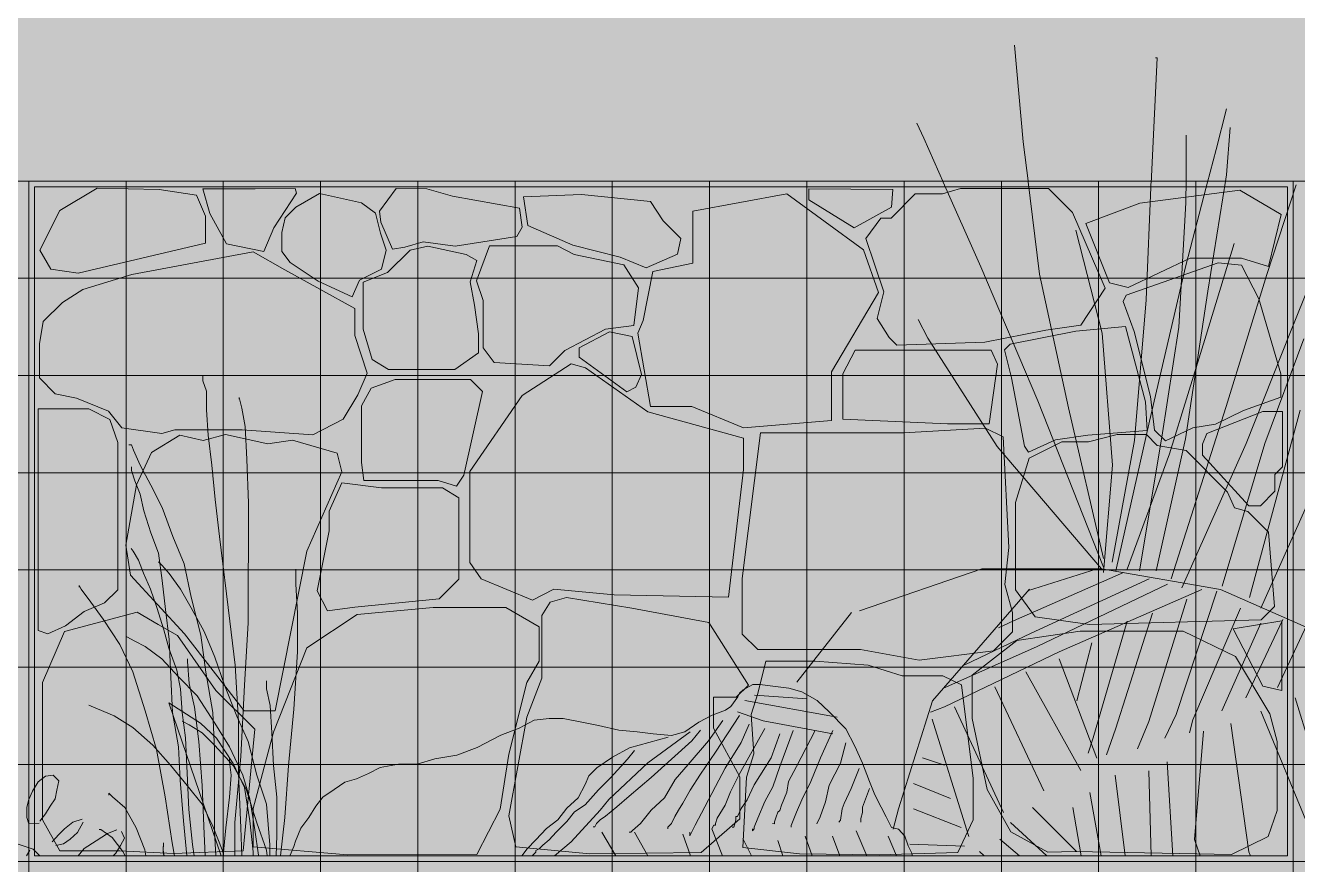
# Model space of a CAD drawing. Header units: centimetres. Extents: x -4381 to 5639, y -3920 to 4826.
# Drawn here: x 183.622 to 185.011, y 5.41 to 6.326 of the extents above; entities that cross this region are included whole.
import ezdxf
from ezdxf.xclip import XClip

# ---------------------------------------------------------------- set-up
doc = ezdxf.new("R2010")
doc.units = ezdxf.units.CM
doc.header["$MEASUREMENT"] = 0
doc.header["$XCLIPFRAME"] = 0
doc.set_wipeout_variables(frame=1)
doc.linetypes.add('Wipeout_Contour', pattern=[100, 0, -100])
for name, color, linetype, lineweight in [('0_Pen_No__1', 7, 'Continuous', 5), ('0_Pen_No__2', 8, 'Continuous', 5), ('0_Pen_No__7', 7, 'Continuous', 5), ('Mur de clôture_Pen_No__1', 7, 'Continuous', 5), ('net_Pen_No__1', 7, 'Continuous', 5)]:
    doc.layers.add(name, color=color, linetype=linetype, lineweight=lineweight)
for name, color, linetype, lineweight, true_color in [('0_Pen_No__184', 7, 'Continuous', 5, 0xc5d295), ('cad-block.com_Pen_No__62', 7, 'Continuous', 5, 0xaaaaaa), ('hatch stone_Pen_No__254', 7, 'Continuous', 13, 0xe8e8e8), ('Mur de clôture_Pen_No__178', 7, 'Continuous', 5, 0xbda888), ('MURS CLOTURE_Pen_No__181', 7, 'Continuous', 5, 0xddeaa8), ('Structural - Bearing_Pen_No__178', 7, 'Continuous', 5, 0xbda888)]:
    doc.layers.add(name, color=color, linetype=linetype, lineweight=lineweight, true_color=true_color)
for name, color, linetype in [('Drawing & Figure', 7, 'Continuous'), ('Mur de clôture', 7, 'Continuous'), ('Structural - Bearing', 7, 'Continuous')]:
    doc.layers.add(name, color=color, linetype=linetype)

# ---------------------------------------------------------------- blocks, each defined once
blk = doc.blocks.new('Drawing_15_15', base_point=(-267.6734, 10.6179))
at = {"layer": 'hatch stone_Pen_No__254', "linetype": 'Continuous', "ltscale": 10}
for points in [[(183.8187, 6.0882), (183.8187, 6.1177), (183.8091, 6.1408), (183.7683, 6.147), (183.7007, 6.1485), (183.6597, 6.1239), (183.638, 6.0807), (183.6498, 6.0598), (183.6796, 6.0556)], [(183.8418, 6.0875), (183.8826, 6.0793), (183.8934, 6.1049), (183.9181, 6.143), (183.9166, 6.148), (183.8731, 6.1478), (183.8158, 6.1476), (183.8236, 6.1206)], [(183.9432, 6.1427), (183.9173, 6.1277), (183.9056, 6.116), (183.902, 6.0999), (183.902, 6.0793), (183.9113, 6.0671), (183.9416, 6.0468), (183.9787, 6.0299), (183.9868, 6.0481), (184.0109, 6.06), (184.0161, 6.0806), (184.0097, 6.0994), (184.0044, 6.1212), (183.989, 6.1322)], [(184.0102, 6.1113), (184.0227, 6.0819), (184.0364, 6.0839), (184.0562, 6.0897), (184.0911, 6.085), (184.1585, 6.0956), (184.1644, 6.1059), (184.1616, 6.1265), (184.0884, 6.1396), (184.0603, 6.1478), (184.0267, 6.148), (184.0085, 6.1233)], [(184.1657, 6.1389), (184.1705, 6.1078), (184.2196, 6.086), (184.2715, 6.0731), (184.2997, 6.0613), (184.334, 6.0764), (184.3376, 6.0934), (184.3183, 6.1127), (184.3044, 6.1337), (184.2291, 6.1413)], [(184.3043, 5.9101), (184.3495, 5.9101), (184.4059, 5.8866), (184.5019, 5.8948), (184.5019, 5.9478), (184.5535, 6.0344), (184.537, 6.0811), (184.4533, 6.1422), (184.3508, 6.1231), (184.3508, 6.0666), (184.3071, 6.0574), (184.2965, 6.0038), (184.2905, 5.9899)], [(184.4772, 6.1475), (184.4774, 6.1358), (184.5267, 6.105), (184.5674, 6.1275), (184.5691, 6.1471)], [(184.5732, 5.9769), (184.6694, 5.9802), (184.7359, 5.9935), (184.7742, 5.9988), (184.8007, 6.0391), (184.7649, 6.1217), (184.7388, 6.1479), (184.6428, 6.1479), (184.6233, 6.1421), (184.5935, 6.1421), (184.5671, 6.1158), (184.5558, 6.1158), (184.5396, 6.0936), (184.5592, 6.0351), (184.552, 6.0062), (184.5648, 5.9853)], [(184.8257, 6.04), (184.8934, 6.0718), (184.9495, 6.0718), (184.9791, 6.063), (184.9928, 6.1197), (184.9476, 6.1462), (184.8384, 6.1319), (184.7795, 6.1097), (184.8055, 6.045)], [(183.991, 6.0459), (183.991, 5.9944), (184.0007, 5.9612), (184.0184, 5.9504), (184.0908, 5.9504), (184.1167, 5.9685), (184.1167, 5.9895), (184.1124, 6.0207), (184.1076, 6.046), (184.1148, 6.0693), (184.1032, 6.0761), (184.0614, 6.085), (184.042, 6.0808), (184.0175, 6.0563)], [(184.1144, 6.0472), (184.1218, 6.0257), (184.1218, 5.9742), (184.134, 5.958), (184.1943, 5.9545), (184.2111, 5.9713), (184.2552, 5.9943), (184.2861, 5.9984), (184.2914, 6.0397), (184.2754, 6.0645), (184.221, 6.076), (184.2031, 6.0855), (184.1287, 6.0855)], [(183.6374, 5.9786), (183.6374, 5.9412), (183.6548, 5.9238), (183.678, 5.919), (183.7128, 5.9049), (183.7274, 5.8867), (183.771, 5.8804), (183.7853, 5.8846), (183.8587, 5.8846), (183.9358, 5.8792), (183.9689, 5.8963), (183.9852, 5.9228), (183.9951, 5.9463), (183.9819, 5.9876), (183.9819, 6.0169), (183.8707, 6.0787), (183.7385, 6.0541), (183.6848, 6.0379), (183.6626, 6.0237), (183.6417, 6.0027)], [(184.8546, 5.884), (184.8667, 5.8725), (184.8963, 5.8868), (184.9212, 5.8906), (184.9516, 5.9058), (184.9925, 5.9203), (184.9925, 5.9456), (184.9684, 6.0275), (184.9496, 6.0642), (184.924, 6.0667), (184.8237, 6.0317), (184.8205, 6.0245), (184.8323, 5.9918), (184.8503, 5.9208)], [(184.2265, 5.9637), (184.2787, 5.926), (184.2883, 5.9311), (184.2945, 5.9448), (184.2843, 5.9866), (184.2596, 5.9914), (184.2265, 5.9739)], [(184.7128, 5.8668), (184.717, 5.86), (184.7464, 5.8736), (184.7818, 5.8786), (184.8466, 5.8837), (184.8448, 5.915), (184.8229, 5.9972), (184.7687, 5.9924), (184.6969, 5.9779), (184.6907, 5.9718), (184.6986, 5.9414)], [(184.5144, 5.896), (184.6288, 5.8912), (184.6742, 5.8912), (184.6831, 5.9564), (184.6763, 5.9714), (184.5279, 5.9714), (184.5144, 5.9455)], [(184.2648, 5.7044), (184.3897, 5.702), (184.4061, 5.8411), (184.4061, 5.8753), (184.3014, 5.9042), (184.2335, 5.9521), (184.2179, 5.9566), (184.1643, 5.9222), (184.1074, 5.8391), (184.1074, 5.7397), (184.1195, 5.7218), (184.1755, 5.6987), (184.199, 5.7104)], [(183.9917, 5.8294), (184.0726, 5.8294), (184.0926, 5.823), (184.1008, 5.835), (184.1211, 5.9264), (184.108, 5.9396), (184.0259, 5.9396), (183.9995, 5.93), (183.9892, 5.9108), (183.9892, 5.849)], [(183.6363, 5.6654), (183.6465, 5.6617), (183.6659, 5.6706), (183.6863, 5.6861), (183.7085, 5.6956), (183.723, 5.71), (183.723, 5.8707), (183.7143, 5.8959), (183.6913, 5.9075), (183.6363, 5.9075)], [(184.9069, 5.8568), (184.9575, 5.8017), (184.9701, 5.8017), (184.986, 5.8175), (184.986, 5.8357), (184.9944, 5.8441), (184.9944, 5.9044), (184.9729, 5.9044), (184.9117, 5.8806), (184.9069, 5.8688)], [(183.7369, 5.726), (183.7959, 5.6618), (183.861, 5.5779), (183.8949, 5.5779), (183.9292, 5.7519), (183.9675, 5.8388), (183.9625, 5.8589), (183.9138, 5.8731), (183.8868, 5.8691), (183.8406, 5.8793), (183.8163, 5.8729), (183.7908, 5.8788), (183.7597, 5.8599), (183.7433, 5.8245), (183.7318, 5.7585)], [(184.4047, 5.6616), (184.4218, 5.6448), (184.5335, 5.6448), (184.5976, 5.633), (184.6788, 5.6431), (184.6997, 5.664), (184.6997, 5.6852), (184.6911, 5.7158), (184.6956, 5.7562), (184.6893, 5.877), (184.67, 5.8864), (184.5807, 5.8811), (184.4244, 5.8811), (184.4047, 5.7223)], [(184.7838, 5.6719), (184.9711, 5.677), (184.9857, 5.6917), (184.9791, 5.7729), (184.9566, 5.7953), (184.942, 5.7994), (184.9344, 5.8166), (184.8891, 5.8619), (184.8576, 5.8676), (184.8457, 5.8795), (184.814, 5.8795), (184.7826, 5.8714), (184.7536, 5.8714), (184.7179, 5.8535), (184.7027, 5.8053), (184.7027, 5.7098), (184.7242, 5.6805)], [(183.952, 5.6871), (183.9817, 5.6911), (184.0738, 5.7), (184.0952, 5.7214), (184.0952, 5.8102), (184.0775, 5.8212), (184.0107, 5.8212), (183.9675, 5.8268), (183.9538, 5.7959), (183.9538, 5.7743), (183.9406, 5.7086)], [(184.1498, 5.463), (184.1576, 5.4291), (184.2384, 5.4218), (184.3598, 5.423), (184.4021, 5.46), (184.4021, 5.5056), (184.3733, 5.5589), (184.3733, 5.5925), (184.398, 5.5925), (184.4114, 5.6059), (184.3682, 5.6741), (184.284, 5.6898), (184.2129, 5.7015), (184.1948, 5.6965), (184.1859, 5.6817), (184.1859, 5.6135), (184.1696, 5.5709)], [(183.6409, 5.6085), (183.6409, 5.4587), (183.6596, 5.425), (183.7253, 5.425), (183.784, 5.422), (183.8599, 5.4248), (183.8725, 5.5577), (183.8302, 5.6001), (183.7881, 5.6599), (183.7441, 5.6856), (183.6648, 5.6644)], [(183.8709, 5.4292), (183.9739, 5.4204), (184.1149, 5.421), (184.1405, 5.4705), (184.15, 5.5303), (184.1696, 5.6085), (184.183, 5.6319), (184.183, 5.6693), (184.1464, 5.6904), (184.0673, 5.6904), (183.9844, 5.6829), (183.9293, 5.6466), (183.8929, 5.5546), (183.8709, 5.4711)], [(184.9404, 5.6673), (184.9729, 5.6046), (184.9935, 5.5998), (184.9935, 5.676)], [(184.9387, 5.4209), (184.9785, 5.4404), (184.9883, 5.4688), (184.9883, 5.5442), (184.9806, 5.5745), (184.9429, 5.6369), (184.886, 5.6647), (184.7734, 5.6647), (184.7044, 5.6544), (184.6554, 5.6166), (184.6554, 5.5694), (184.672, 5.4917), (184.6977, 5.4455), (184.7383, 5.4236), (184.7679, 5.4243)], [(184.4053, 5.4287), (184.467, 5.4217), (184.5541, 5.4207), (184.6399, 5.423), (184.6567, 5.4586), (184.6567, 5.5037), (184.6439, 5.606), (184.6235, 5.6161), (184.5791, 5.6161), (184.5422, 5.6277), (184.4841, 5.632), (184.4305, 5.632), (184.4215, 5.5965), (184.4144, 5.5738), (184.4173, 5.5309), (184.4093, 5.5054)]]:
    blk.add_hatch(color=256, dxfattribs=at).paths.add_polyline_path(points)
at = {"color": 254, "linetype": 'Wipeout_Contour', "lineweight": 0, "ltscale": 1671.77046}
blk.add_wipeout([(179.4853, 5.4131), (179.4853, 3.1827), (181.1878, 3.0031), (181.4619, 2.9897), (187.4252, 2.5376), (187.8062, 2.5014), (191.5693, 2.1494), (191.6061, 2.1461), (191.6061, 5.4131)], dxfattribs=at).dxf.layer = 'Mur de clôture'
at = {"color": 254, "linetype": 'Wipeout_Contour', "lineweight": 0, "ltscale": 1949.553127}
blk.add_wipeout([(171.2353, 9.3144), (171.2353, 8.2641), (171.834, 8.0562), (172.6538, 7.7783), (173.3279, 7.5562), (174.174, 7.2179), (179.4853, 7.2179), (179.4853, 6.2594), (180.4144, 6.1562), (186.2853, 6.1562), (186.2853, 9.3144)], dxfattribs=at).dxf.layer = 'Structural - Bearing'
at = {"layer": 'Mur de clôture_Pen_No__178', "linetype": 'Continuous', "ltscale": 10}
blk.add_hatch(color=256, dxfattribs=at).paths.add_polyline_path([(179.4853, 5.4131), (179.4853, 3.1827), (181.1878, 3.0031), (181.4619, 2.9897), (187.4252, 2.5376), (187.8062, 2.5014), (191.5693, 2.1494), (191.6061, 2.1461), (191.6061, 5.4131)])
at = {"layer": 'Structural - Bearing_Pen_No__178', "linetype": 'Continuous', "ltscale": 10}
blk.add_hatch(color=256, dxfattribs=at).paths.add_polyline_path([(171.2353, 9.3144), (171.2353, 8.2641), (171.834, 8.0562), (172.6538, 7.7783), (173.3279, 7.5562), (174.174, 7.2179), (179.4853, 7.2179), (179.4853, 6.2594), (180.4144, 6.1562), (186.2853, 6.1562), (186.2853, 9.3144)])
at = {"layer": '0_Pen_No__7', "linetype": 'Continuous', "ltscale": 10}
for p, q in [((184.7113, 6.1988), (184.7019, 6.3046)), ((184.8515, 6.1688), (184.8575, 6.2908)), ((184.8575, 6.2908), (184.8556, 6.2908)), ((184.9217, 6.1907), (184.9333, 6.2349)), ((184.6027, 6.2029), (184.595, 6.2192))]:
    blk.add_line(p, q, dxfattribs=at)
at = {"color": 254, "linetype": 'Wipeout_Contour', "lineweight": 0, "ltscale": 742.542426}
blk.add_wipeout([(179.4853, 5.4131), (191.6044, 5.4131), (191.6044, 6.1562), (179.4853, 6.1562)], dxfattribs=at).dxf.layer = 'Mur de clôture'
at = {"layer": '0_Pen_No__184', "linetype": 'Continuous', "lineweight": 0, "ltscale": 10, "true_color": 0x939d6f}
blk.add_hatch(color=55, dxfattribs=at).paths.add_polyline_path([(185.1552, 5.4194), (185.1499, 5.4311), (185.0803, 5.5898), (185.0207, 5.6716), (184.8382, 5.7306), (184.7464, 5.7507), (184.6284, 5.7332), (184.5064, 5.6779), (184.4459, 5.6299), (184.3573, 5.5652), (184.2783, 5.5559), (184.194, 5.5694), (184.1324, 5.5311), (183.9968, 5.5092), (183.9391, 5.4738), (183.9189, 5.4194)])
at = {"layer": '0_Pen_No__2', "linetype": 'Continuous', "ltscale": 10}
blk.add_hatch(color=256, dxfattribs=at).paths.add_polyline_path([(171.2353, 10.1144), (171.2353, 8.2641), (174.174, 7.2179), (179.4853, 7.2179), (179.4853, 6.1562), (185.7853, 6.1562), (186.2853, 6.1562), (186.2853, 8.2641), (186.2853, 10.1144)])
at = {"layer": 'Mur de clôture_Pen_No__178', "linetype": 'Continuous', "ltscale": 10}
blk.add_hatch(color=256, dxfattribs=at).paths.add_polyline_path([(179.4853, 5.4131), (191.6044, 5.4131), (191.6044, 6.1562), (179.4853, 6.1562)])
at = {"layer": 'MURS CLOTURE_Pen_No__181', "linetype": 'Continuous', "lineweight": 0, "ltscale": 10, "true_color": 0xdfe9b8}
h = blk.add_hatch(color=254, dxfattribs=at)
h.paths.add_polyline_path([(183.7356, 5.4194), (183.7149, 5.4622), (183.6822, 5.4949), (183.5875, 5.5388), (183.526, 5.5563), (183.5175, 5.5461), (183.4748, 5.537), (183.4024, 5.5409), (183.4415, 5.5639), (183.4533, 5.5814), (183.4247, 5.5946), (183.3539, 5.5946), (183.2665, 5.5466), (183.2897, 5.5767), (183.3448, 5.6077), (183.4247, 5.636), (183.529, 5.6499), (183.5786, 5.6795), (183.6073, 5.7325), (183.6073, 5.7919), (183.5731, 5.8261), (183.5438, 5.7967), (183.4791, 5.7712), (183.4312, 5.7451), (183.3577, 5.7153), (183.35, 5.7255), (183.3832, 5.7587), (183.3724, 5.7807), (183.378, 5.8151), (183.378, 5.8576), (183.3658, 5.8627), (183.3061, 5.8452), (183.284, 5.8045), (183.2554, 5.776), (183.2389, 5.7045), (183.2043, 5.6998), (183.2043, 5.7364), (183.2166, 5.7592), (183.2117, 5.7797), (183.1978, 5.7719), (183.1486, 5.7609), (183.1486, 5.7798), (183.1908, 5.7988), (183.2174, 5.8254), (183.2157, 5.8503), (183.2286, 5.8934), (183.1951, 5.9141), (183.1899, 5.9382), (183.1865, 5.9614), (183.1753, 5.9804), (183.1518, 5.9436), (183.1288, 5.932), (183.1133, 5.9571), (183.0699, 5.9797), (183.0117, 5.9967), (182.9698, 5.9861), (182.9463, 5.9244), (182.9463, 5.882), (182.9871, 5.8515), (183.0212, 5.834), (183.1036, 5.8253), (183.072, 5.8065), (183.0362, 5.8002), (183.031, 5.7864), (183.0622, 5.7722), (183.1009, 5.7581), (183.1219, 5.7385), (183.1116, 5.6998), (183.0694, 5.6998), (183.0776, 5.6761), (183.103, 5.6507), (183.0914, 5.6119), (183.0848, 5.5733), (183.0358, 5.6223), (183.0178, 5.646), (183.004, 5.6654), (182.998, 5.6895), (182.9964, 5.7052), (182.9927, 5.731), (182.9747, 5.7523), (182.9283, 5.7643), (182.8942, 5.7579), (182.9031, 5.7943), (182.8796, 5.8293), (182.8396, 5.8693), (182.7768, 5.8883), (182.7406, 5.9043), (182.6554, 5.9486), (182.6305, 5.9043), (182.6218, 5.8572), (182.6847, 5.8401), (182.6623, 5.8017), (182.6701, 5.754), (182.7237, 5.68), (182.7548, 5.6741), (182.8227, 5.6908), (182.852, 5.6968), (182.8393, 5.6551), (182.8336, 5.6436), (182.8701, 5.6436), (182.8907, 5.6417), (182.9071, 5.6211), (182.9174, 5.6073), (182.904, 5.6086), (182.9179, 5.6017), (182.8826, 5.6017), (182.7983, 5.6017), (182.7097, 5.5758), (182.695, 5.5165), (182.6847, 5.4502), (182.7311, 5.4303), (182.772, 5.4253), (182.8002, 5.4253), (182.8421, 5.4376), (182.9782, 5.425), (182.9703, 5.4194), (183.2642, 5.4194), (183.2642, 5.4506), (183.2771, 5.46), (183.2843, 5.4542), (183.2994, 5.4198), (183.3811, 5.4194), (183.3836, 5.4225), (183.3882, 5.4194), (183.4461, 5.4194), (183.4714, 5.4377), (183.5078, 5.4194)])
h.paths.add_polyline_path([(183.0754, 5.5181), (183.0513, 5.4771), (183.0348, 5.4532), (183.0011, 5.4532), (183.01, 5.4819), (183.0275, 5.4909)], flags=0)
at = {"layer": '0_Pen_No__1', "linetype": 'Continuous', "ltscale": 10}
for p, q in [((185.7853, 6.1562), (179.4853, 6.1562)), ((183.6361, 5.5003), (183.6299, 5.49)), ((183.6443, 5.5064), (183.6361, 5.5003)), ((183.6524, 5.5074), (183.6443, 5.5064)), ((183.6586, 5.5013), (183.6524, 5.5074)), ((183.6565, 5.491), (183.6586, 5.5013)), ((183.6299, 5.49), (183.6258, 5.4808)), ((183.6545, 5.4818), (183.6565, 5.491)), ((183.6258, 5.4808), (183.6238, 5.4726)), ((183.6238, 5.4726), (183.6238, 5.4613)), ((183.6443, 5.4654), (183.6494, 5.4736)), ((183.6494, 5.4736), (183.6545, 5.4818)), ((183.6238, 5.4613), (183.6258, 5.4542)), ((183.6381, 5.4572), (183.6443, 5.4654)), ((183.6842, 5.4593), (183.6739, 5.4562)), ((183.6305, 5.4268), (183.5621, 5.4496)), ((183.6258, 5.4542), (183.6371, 5.4552)), ((183.6586, 5.4429), (183.6514, 5.4347)), ((183.6647, 5.449), (183.6586, 5.4429)), ((183.6739, 5.4562), (183.6647, 5.449)), ((183.6791, 5.4449), (183.6709, 5.4378)), ((183.6852, 5.4562), (183.6791, 5.4449)), ((183.7118, 5.4439), (183.6995, 5.4357)), ((183.7221, 5.448), (183.7118, 5.4439)), ((183.7272, 5.446), (183.7302, 5.4388)), ((183.6637, 5.4326), (183.6555, 5.4306)), ((183.6709, 5.4378), (183.6637, 5.4326)), ((183.6995, 5.4357), (183.6862, 5.4275)), ((183.7261, 5.4306), (183.721, 5.4224)), ((183.7302, 5.4388), (183.7261, 5.4306)), ((183.6269, 5.4255), (183.6234, 5.4194)), ((183.6378, 5.4194), (183.6305, 5.4268)), ((183.6862, 5.4275), (183.6798, 5.4194)), ((183.721, 5.4224), (183.7181, 5.4194))]:
    blk.add_line(p, q, dxfattribs=at)
at = {"layer": '0_Pen_No__7', "linetype": 'Continuous', "ltscale": 10}
for p, q in [((184.9332, 6.1629), (184.9371, 6.2147)), ((184.6649, 6.0625), (184.6027, 6.2029)), ((184.7292, 6.0546), (184.7113, 6.1988)), ((184.8889, 6.1322), (184.8891, 6.2062)), ((184.8888, 6.064), (184.9217, 6.1907)), ((184.8455, 6.0266), (184.8515, 6.1688)), ((184.9128, 6.036), (184.9332, 6.1629)), ((184.9772, 6.0542), (185.0091, 6.1521)), ((184.881, 5.9967), (184.8889, 6.1322)), ((184.7974, 5.9901), (184.7687, 6.1026)), ((184.9108, 5.988), (184.9417, 6.0879)), ((184.7271, 5.9163), (184.6649, 6.0625)), ((184.7607, 5.9085), (184.7292, 6.0546)), ((184.8491, 5.8939), (184.8888, 6.064)), ((184.9327, 5.9101), (184.9772, 6.0542)), ((185.003, 5.9916), (185.0252, 6.0464)), ((184.8327, 5.8728), (184.8455, 6.0266)), ((184.8884, 5.8746), (184.9128, 6.036)), ((184.6071, 5.9847), (184.5965, 6.0049)), ((184.6827, 5.8664), (184.6071, 5.9847)), ((184.8086, 5.8459), (184.7974, 5.9901)), ((184.8625, 5.8766), (184.881, 5.9967)), ((184.8711, 5.8583), (184.9108, 5.988)), ((184.9547, 5.8697), (185.003, 5.9916)), ((184.9749, 5.8697), (185.0174, 5.9839)), ((183.816, 5.9382), (183.816, 5.944)), ((183.8199, 5.9267), (183.816, 5.9382)), ((183.8198, 5.9065), (183.8199, 5.9267)), ((183.8583, 5.9083), (183.8554, 5.9199)), ((183.8554, 5.9199), (183.8554, 5.918)), ((184.7988, 5.7345), (184.7271, 5.9163)), ((183.8217, 5.8786), (183.8198, 5.9065)), ((183.8621, 5.8881), (183.8583, 5.9083)), ((184.7988, 5.7441), (184.7607, 5.9085)), ((184.8728, 5.7218), (184.9327, 5.9101)), ((184.9582, 5.7015), (185.0134, 5.9061)), ((183.8639, 5.8526), (183.8621, 5.8881)), ((184.8122, 5.7306), (184.8491, 5.8939)), ((183.8255, 5.8459), (183.8217, 5.8786)), ((184.8382, 5.7306), (184.8625, 5.8766)), ((184.8564, 5.7305), (184.8884, 5.8746)), ((183.738, 5.8682), (183.7352, 5.8682)), ((183.74, 5.8624), (183.738, 5.8682)), ((183.7476, 5.8461), (183.74, 5.8624)), ((184.7969, 5.7326), (184.6827, 5.8664)), ((184.8084, 5.7402), (184.8327, 5.8728)), ((184.8843, 5.7122), (184.9547, 5.8697)), ((184.9285, 5.714), (184.9749, 5.8697)), ((183.7591, 5.824), (183.7476, 5.8461)), ((183.8292, 5.8084), (183.8255, 5.8459)), ((183.8657, 5.8045), (183.8639, 5.8526)), ((184.7988, 5.7287), (184.8086, 5.8459)), ((184.8247, 5.7325), (184.8711, 5.8583)), ((184.9707, 5.6899), (185.0431, 5.8522)), ((183.738, 5.8403), (183.738, 5.8442)), ((183.7418, 5.8288), (183.738, 5.8403)), ((183.7476, 5.8144), (183.7418, 5.8288)), ((183.7716, 5.7999), (183.7591, 5.824)), ((183.7514, 5.7961), (183.7476, 5.8144)), ((183.834, 5.7681), (183.8292, 5.8084)), ((183.8655, 5.6738), (183.8657, 5.8045)), ((183.759, 5.7721), (183.7514, 5.7961)), ((183.783, 5.7682), (183.7716, 5.7999)), ((183.7676, 5.7499), (183.759, 5.7721)), ((183.7955, 5.7383), (183.783, 5.7682)), ((183.8453, 5.6758), (183.834, 5.7681)), ((183.7397, 5.7519), (183.7378, 5.7548)), ((183.7455, 5.7423), (183.7397, 5.7519)), ((183.7714, 5.7201), (183.7676, 5.7499)), ((183.7512, 5.7279), (183.7455, 5.7423)), ((183.7714, 5.7365), (183.7676, 5.7403)), ((183.7791, 5.7278), (183.7714, 5.7365)), ((183.8031, 5.7018), (183.7955, 5.7383)), ((183.7589, 5.7105), (183.7512, 5.7279)), ((183.7916, 5.7105), (183.7791, 5.7278)), ((183.9175, 5.716), (183.9175, 5.7323)), ((184.5325, 5.6869), (184.6662, 5.7328)), ((184.6662, 5.7328), (184.7969, 5.7326)), ((184.8209, 5.7287), (184.7006, 5.676)), ((184.792, 5.7326), (184.7161, 5.7087)), ((184.8487, 5.7219), (184.7198, 5.6626)), ((184.7969, 5.7326), (184.9265, 5.7102)), ((183.683, 5.7107), (183.681, 5.7145)), ((183.681, 5.7145), (183.681, 5.7126)), ((183.6935, 5.6963), (183.683, 5.7107)), ((183.7656, 5.6904), (183.7589, 5.7105)), ((183.7752, 5.6884), (183.7714, 5.7201)), ((183.8031, 5.6903), (183.7916, 5.7105)), ((183.9193, 5.6843), (183.9175, 5.716)), ((184.718, 5.7106), (184.6121, 5.5888)), ((184.8689, 5.7161), (184.7265, 5.6481)), ((184.9064, 5.7102), (184.7505, 5.6423)), ((184.9227, 5.7083), (184.8782, 5.5738)), ((184.9265, 5.7102), (185.0562, 5.6533)), ((183.7069, 5.678), (183.6935, 5.6963)), ((183.8136, 5.6605), (183.8031, 5.7018)), ((184.89, 5.6997), (184.8484, 5.5662)), ((183.7732, 5.6663), (183.7656, 5.6904)), ((183.779, 5.6557), (183.7752, 5.6884)), ((183.8174, 5.6643), (183.8031, 5.6903)), ((183.9192, 5.642), (183.9193, 5.6843)), ((184.4641, 5.6092), (184.5238, 5.685)), ((184.8525, 5.6844), (184.8119, 5.5576)), ((184.9486, 5.69), (184.8965, 5.568)), ((183.7251, 5.6501), (183.7069, 5.678)), ((183.7789, 5.6461), (183.7732, 5.6663)), ((183.851, 5.6277), (183.8453, 5.6758)), ((183.8615, 5.6056), (183.8655, 5.6738)), ((184.7006, 5.676), (184.6843, 5.6684)), ((184.8246, 5.6758), (184.7878, 5.5481)), ((184.9707, 5.6736), (184.9282, 5.5776)), ((184.9947, 5.6774), (184.9542, 5.5919)), ((185.0207, 5.6716), (184.9888, 5.6034)), ((183.7415, 5.6539), (183.7328, 5.6587)), ((183.753, 5.6481), (183.7415, 5.6539)), ((183.7808, 5.6144), (183.779, 5.6557)), ((183.8193, 5.6201), (183.8136, 5.6605)), ((183.8289, 5.6364), (183.8174, 5.6643)), ((184.7198, 5.6626), (184.6477, 5.6281)), ((184.7861, 5.6519), (184.7697, 5.5885)), ((183.7395, 5.6202), (183.7251, 5.6501)), ((183.7712, 5.6346), (183.753, 5.6481)), ((183.7875, 5.6221), (183.7789, 5.6461)), ((183.9153, 5.5795), (183.9192, 5.642)), ((184.7265, 5.6481), (184.6236, 5.6022)), ((184.7505, 5.6423), (184.6255, 5.582)), ((183.7895, 5.6144), (183.7712, 5.6346)), ((183.7991, 5.6317), (183.7991, 5.6345)), ((183.7991, 5.6345), (183.7991, 5.6297)), ((183.801, 5.6076), (183.7991, 5.6317)), ((183.8394, 5.6056), (183.8289, 5.6364)), ((183.8547, 5.5662), (183.851, 5.6277)), ((184.7505, 5.6346), (184.7916, 5.5259)), ((183.7529, 5.5779), (183.7395, 5.6202)), ((183.7827, 5.576), (183.7808, 5.6144)), ((183.7914, 5.6019), (183.7875, 5.6221)), ((183.8096, 5.5942), (183.7895, 5.6144)), ((183.8269, 5.5759), (183.8193, 5.6201)), ((183.8855, 5.6017), (183.8855, 5.6104)), ((184.714, 5.6203), (184.7743, 5.5125)), ((183.7932, 5.5759), (183.7914, 5.6019)), ((183.8067, 5.5817), (183.801, 5.6076)), ((183.8528, 5.572), (183.8394, 5.6056)), ((183.8575, 5.5278), (183.8615, 5.6056)), ((183.8893, 5.5834), (183.8855, 5.6017)), ((184.3997, 5.593), (184.4016, 5.5969)), ((184.4016, 5.5969), (184.4055, 5.6007)), ((184.4055, 5.6007), (184.416, 5.6064)), ((184.416, 5.6064), (184.4237, 5.6064)), ((184.4237, 5.6064), (184.4381, 5.6045)), ((184.4381, 5.6045), (184.4554, 5.6025)), ((184.4554, 5.6025), (184.4698, 5.5986)), ((184.4698, 5.5986), (184.4862, 5.589)), ((184.6803, 5.604), (184.7339, 5.4905)), ((183.701, 5.58), (183.6914, 5.5838)), ((183.8134, 5.5644), (183.7788, 5.5865)), ((183.7788, 5.5865), (183.8357, 5.4194)), ((183.8288, 5.5643), (183.8096, 5.5942)), ((183.8912, 5.5536), (183.8893, 5.5834)), ((184.3862, 5.5786), (184.392, 5.5825)), ((184.392, 5.5825), (184.3997, 5.593)), ((184.4074, 5.5892), (184.5082, 5.5707)), ((184.4179, 5.5949), (184.4756, 5.591)), ((184.4862, 5.589), (184.4996, 5.5765)), ((184.6121, 5.5888), (184.5753, 5.4706)), ((184.6255, 5.582), (184.6101, 5.5763)), ((184.6361, 5.582), (184.6897, 5.4666)), ((185.008, 5.5918), (185.05, 5.4553)), ((183.7192, 5.5722), (183.701, 5.58)), ((183.7394, 5.5597), (183.7192, 5.5722)), ((183.7653, 5.5356), (183.7529, 5.5779)), ((183.7893, 5.5385), (183.7827, 5.576)), ((183.797, 5.5481), (183.7932, 5.5759)), ((183.8114, 5.5442), (183.8067, 5.5817)), ((183.8287, 5.5355), (183.8269, 5.5759)), ((183.8652, 5.5441), (183.8528, 5.572)), ((183.9094, 5.518), (183.9153, 5.5795)), ((184.1776, 5.5675), (184.194, 5.5694)), ((184.194, 5.5694), (184.2093, 5.5694)), ((184.2093, 5.5694), (184.2295, 5.5655)), ((184.3573, 5.5652), (184.3718, 5.5729)), ((184.3718, 5.5729), (184.3862, 5.5786)), ((184.4016, 5.5728), (184.3755, 5.5325)), ((184.3996, 5.5767), (184.4275, 5.567)), ((184.4996, 5.5765), (184.5178, 5.5582)), ((184.612, 5.5686), (184.6493, 5.4484)), ((184.8782, 5.5738), (184.8657, 5.5479)), ((184.8965, 5.568), (184.8926, 5.5536)), ((184.9705, 5.5775), (185.0241, 5.4477)), ((183.7614, 5.5404), (183.7394, 5.5597)), ((183.8009, 5.5625), (183.7932, 5.5663)), ((183.8153, 5.5538), (183.8009, 5.5625)), ((183.8306, 5.548), (183.8134, 5.5644)), ((183.845, 5.5384), (183.8288, 5.5643)), ((183.8546, 5.5095), (183.8547, 5.5662)), ((184.1411, 5.5512), (184.1613, 5.5589)), ((184.1613, 5.5589), (184.1776, 5.5675)), ((184.2295, 5.5655), (184.2478, 5.5616)), ((184.2478, 5.5616), (184.2699, 5.5568)), ((184.2699, 5.5568), (184.29, 5.5548)), ((184.29, 5.5548), (184.3073, 5.5528)), ((184.3477, 5.5547), (184.3015, 5.5211)), ((184.3275, 5.5509), (184.3419, 5.5547)), ((184.3419, 5.5547), (184.3573, 5.5652)), ((184.3592, 5.5566), (184.3496, 5.5451)), ((184.3833, 5.5671), (184.3679, 5.545)), ((184.4294, 5.5584), (184.4014, 5.5084)), ((184.4121, 5.5632), (184.4034, 5.543)), ((184.4275, 5.567), (184.5034, 5.5525)), ((184.4601, 5.5564), (184.4457, 5.517)), ((184.4842, 5.5563), (184.4639, 5.517)), ((184.5034, 5.5563), (184.4899, 5.5265)), ((184.5178, 5.5582), (184.5274, 5.539)), ((184.8119, 5.5576), (184.8022, 5.5298)), ((184.8484, 5.5662), (184.8359, 5.5364)), ((184.908, 5.5555), (184.8982, 5.4373)), ((184.9378, 5.5641), (184.9577, 5.4238)), ((183.7806, 5.5183), (183.7614, 5.5404)), ((183.7989, 5.5096), (183.797, 5.5481)), ((183.8152, 5.4961), (183.8114, 5.5442)), ((183.8287, 5.5403), (183.8153, 5.5538)), ((183.8489, 5.5182), (183.8287, 5.5403)), ((183.8489, 5.5201), (183.8306, 5.548)), ((183.8748, 5.5075), (183.8652, 5.5441)), ((183.8931, 5.5181), (183.8912, 5.5536)), ((184.1151, 5.5378), (184.1411, 5.5512)), ((184.3237, 5.549), (184.2814, 5.5375)), ((184.3496, 5.5451), (184.3053, 5.5048)), ((184.3073, 5.5528), (184.3275, 5.5509)), ((184.3679, 5.545), (184.3457, 5.5191)), ((184.4034, 5.543), (184.3861, 5.5152)), ((184.4457, 5.5526), (184.4361, 5.5266)), ((184.5178, 5.5428), (184.512, 5.5207)), ((184.7878, 5.5481), (184.782, 5.5317)), ((183.7748, 5.4837), (183.7653, 5.5356)), ((183.7912, 5.5019), (183.7893, 5.5385)), ((183.8285, 5.4461), (183.8287, 5.5355)), ((183.8594, 5.5076), (183.845, 5.5384)), ((183.8507, 5.4557), (183.8575, 5.5278)), ((184.0689, 5.5254), (184.093, 5.5292)), ((184.093, 5.5292), (184.1151, 5.5378)), ((184.2631, 5.527), (184.2458, 5.5155)), ((184.2814, 5.5375), (184.2631, 5.527)), ((184.2871, 5.5346), (184.2794, 5.525)), ((184.3755, 5.5325), (184.3591, 5.5085)), ((184.4361, 5.5266), (184.4177, 5.4969)), ((184.4899, 5.5265), (184.4793, 5.5006)), ((184.5274, 5.539), (184.536, 5.5207)), ((184.6014, 5.5263), (184.6254, 5.5186)), ((183.7988, 5.4962), (183.7806, 5.5183)), ((183.845, 5.522), (183.845, 5.5259)), ((183.8469, 5.5076), (183.845, 5.522)), ((183.8613, 5.4941), (183.8489, 5.5201)), ((183.8632, 5.4922), (183.8489, 5.5182)), ((183.8968, 5.4835), (183.8931, 5.5181)), ((183.9054, 5.4614), (183.9094, 5.518)), ((183.9968, 5.5092), (184.0093, 5.5159)), ((184.0093, 5.5159), (184.0295, 5.5197)), ((184.0295, 5.5197), (184.0497, 5.5197)), ((184.0497, 5.5197), (184.0689, 5.5254)), ((184.2458, 5.5155), (184.2371, 5.5068)), ((184.3015, 5.5211), (184.2591, 5.4808)), ((184.2794, 5.525), (184.2611, 5.5049)), ((184.3457, 5.5191), (184.3313, 5.5028)), ((184.3861, 5.5152), (184.3755, 5.495)), ((184.4457, 5.517), (184.4379, 5.4949)), ((184.4639, 5.517), (184.4552, 5.5007)), ((184.512, 5.5207), (184.4994, 5.4967)), ((184.5321, 5.5149), (184.5235, 5.4928)), ((184.536, 5.5207), (184.5436, 5.5005)), ((184.8483, 5.5124), (184.851, 5.4194)), ((184.8685, 5.522), (184.8746, 5.4194)), ((183.7949, 5.4577), (183.7912, 5.5019)), ((183.8007, 5.4702), (183.7989, 5.5096)), ((183.8449, 5.4836), (183.8469, 5.5076)), ((183.8574, 5.4499), (183.8546, 5.5095)), ((183.867, 5.4816), (183.8594, 5.5076)), ((183.8853, 5.4758), (183.8748, 5.5075)), ((183.9593, 5.492), (183.9709, 5.4997)), ((183.9709, 5.4997), (183.9834, 5.5035)), ((183.9834, 5.5035), (183.9968, 5.5092)), ((184.2371, 5.5068), (184.2332, 5.4972)), ((184.2611, 5.5049), (184.2476, 5.4914)), ((184.3053, 5.5048), (184.2813, 5.4846)), ((184.3313, 5.5028), (184.3197, 5.4827)), ((184.3591, 5.5085), (184.3476, 5.4912)), ((184.4014, 5.5084), (184.3918, 5.4892)), ((184.4552, 5.5007), (184.4533, 5.4891)), ((184.4793, 5.5006), (184.4696, 5.4804)), ((184.5436, 5.5005), (184.5494, 5.4861)), ((184.5917, 5.4985), (184.632, 5.482)), ((184.8118, 5.5076), (184.8226, 5.4194)), ((183.7171, 5.4838), (183.7133, 5.4877)), ((183.7133, 5.4877), (183.7133, 5.4858)), ((183.8151, 5.4759), (183.7988, 5.4962)), ((183.817, 5.4519), (183.8152, 5.4961)), ((183.867, 5.4576), (183.8613, 5.4941)), ((183.8747, 5.4556), (183.8632, 5.4922)), ((183.9468, 5.4834), (183.9593, 5.492)), ((184.2332, 5.4972), (184.2255, 5.4828)), ((184.2476, 5.4914), (184.2332, 5.4751)), ((184.2813, 5.4846), (184.2678, 5.4731)), ((184.3476, 5.4912), (184.3399, 5.4768)), ((184.3755, 5.495), (184.3639, 5.473)), ((184.3918, 5.4892), (184.386, 5.4748)), ((184.4177, 5.4969), (184.41, 5.4806)), ((184.4379, 5.4949), (184.4292, 5.4786)), ((184.4533, 5.4891), (184.4475, 5.4747)), ((184.4994, 5.4967), (184.4956, 5.4785)), ((184.5235, 5.4928), (184.5157, 5.4765)), ((184.5436, 5.4928), (184.5359, 5.4726)), ((184.5494, 5.4861), (184.5561, 5.4726)), ((184.7839, 5.4885), (184.7965, 5.4194)), ((183.7306, 5.4723), (183.7171, 5.4838)), ((183.743, 5.4501), (183.7306, 5.4723)), ((183.7824, 5.4337), (183.7748, 5.4837)), ((183.8266, 5.4519), (183.8151, 5.4759)), ((183.841, 5.4499), (183.8449, 5.4836)), ((183.8727, 5.448), (183.867, 5.4816)), ((183.889, 5.4316), (183.8853, 5.4758)), ((183.8968, 5.4421), (183.8968, 5.4835)), ((183.9314, 5.4613), (183.9391, 5.4738)), ((183.9391, 5.4738), (183.9468, 5.4834)), ((184.213, 5.4713), (184.2034, 5.4589)), ((184.2255, 5.4828), (184.213, 5.4713)), ((184.2332, 5.4751), (184.2216, 5.4675)), ((184.2591, 5.4808), (184.2495, 5.4693)), ((184.2678, 5.4731), (184.2553, 5.4626)), ((184.3197, 5.4827), (184.3053, 5.4692)), ((184.3399, 5.4768), (184.335, 5.4692)), ((184.3639, 5.473), (184.3533, 5.4528)), ((184.386, 5.4748), (184.3773, 5.4604)), ((184.4033, 5.471), (184.3994, 5.4623)), ((184.41, 5.4806), (184.4033, 5.471)), ((184.4292, 5.4786), (184.4215, 5.4604)), ((184.4475, 5.4747), (184.4456, 5.469)), ((184.4696, 5.4804), (184.4638, 5.467)), ((184.4956, 5.4785), (184.4898, 5.4621)), ((184.5138, 5.4707), (184.5119, 5.4583)), ((184.5157, 5.4765), (184.5138, 5.4707)), ((184.5359, 5.4726), (184.5359, 5.4669)), ((184.5561, 5.4726), (184.5618, 5.462)), ((184.7214, 5.4723), (184.7693, 5.4241)), ((184.7656, 5.4722), (184.7745, 5.4194)), ((183.7983, 5.4194), (183.7949, 5.4577)), ((183.8045, 5.4318), (183.8007, 5.4702)), ((183.8708, 5.4239), (183.867, 5.4576)), ((183.9007, 5.4194), (183.9054, 5.4614)), ((183.9227, 5.4498), (183.9314, 5.4613)), ((184.2034, 5.4589), (184.1908, 5.4493)), ((184.213, 5.4569), (184.2014, 5.4454)), ((184.2216, 5.4675), (184.213, 5.4569)), ((184.2495, 5.4693), (184.2177, 5.4348)), ((184.2495, 5.4588), (184.2456, 5.4549)), ((184.2553, 5.4626), (184.2495, 5.4588)), ((184.3053, 5.4692), (184.2937, 5.4548)), ((184.3312, 5.4624), (184.3273, 5.4548)), ((184.335, 5.4692), (184.3312, 5.4624)), ((184.3773, 5.4604), (184.3754, 5.4547)), ((184.3975, 5.4585), (184.3956, 5.4508)), ((184.3975, 5.4623), (184.3975, 5.4585)), ((184.3994, 5.4623), (184.3975, 5.4623)), ((184.4215, 5.4604), (184.4177, 5.4507)), ((184.4417, 5.4622), (184.4398, 5.4565)), ((184.4436, 5.467), (184.4417, 5.4622)), ((184.4456, 5.469), (184.4436, 5.467)), ((184.4638, 5.467), (184.458, 5.4526)), ((184.4898, 5.4621), (184.4859, 5.4545)), ((184.5119, 5.4583), (184.5099, 5.4563)), ((184.5359, 5.4669), (184.534, 5.4601)), ((184.534, 5.4601), (184.534, 5.4563)), ((184.5618, 5.462), (184.5676, 5.4505)), ((184.5753, 5.4706), (184.5695, 5.4485)), ((184.5916, 5.4706), (184.6435, 5.4503)), ((183.7046, 5.4483), (183.7026, 5.4483)), ((183.717, 5.4396), (183.7046, 5.4483)), ((183.7526, 5.4261), (183.743, 5.4501)), ((183.8184, 5.4194), (183.817, 5.4519)), ((183.8371, 5.4259), (183.8266, 5.4519)), ((183.8299, 5.4194), (183.8285, 5.4461)), ((183.8382, 5.4194), (183.841, 5.4499)), ((183.8506, 5.4194), (183.8507, 5.4557)), ((183.8585, 5.4194), (183.8574, 5.4499)), ((183.8765, 5.4201), (183.8727, 5.448)), ((183.8852, 5.4258), (183.8747, 5.4556)), ((183.9169, 5.4354), (183.9227, 5.4498)), ((184.1908, 5.4493), (184.1793, 5.4368)), ((184.2014, 5.4454), (184.1937, 5.4368)), ((184.2437, 5.4511), (184.2418, 5.4511)), ((184.2456, 5.4549), (184.2437, 5.4511)), ((184.2514, 5.4453), (184.2665, 5.4194)), ((184.2831, 5.4452), (184.2812, 5.4452)), ((184.285, 5.4472), (184.2831, 5.4452)), ((184.2937, 5.4548), (184.285, 5.4472)), ((184.2869, 5.4452), (184.3014, 5.4194)), ((184.3273, 5.4548), (184.3235, 5.4509)), ((184.3235, 5.4509), (184.3235, 5.449)), ((184.3398, 5.4432), (184.3482, 5.4194)), ((184.3533, 5.4528), (184.3475, 5.4413)), ((184.3475, 5.4413), (184.3475, 5.4451)), ((184.3735, 5.4528), (184.3715, 5.4489)), ((184.3715, 5.4489), (184.3832, 5.4194)), ((184.3754, 5.4528), (184.3735, 5.4528)), ((184.3754, 5.4547), (184.3754, 5.4528)), ((184.3956, 5.4508), (184.3936, 5.4508)), ((184.4177, 5.4488), (184.4157, 5.4469)), ((184.4157, 5.4469), (184.4157, 5.4488)), ((184.4177, 5.4507), (184.4177, 5.4488)), ((184.4398, 5.4545), (184.4378, 5.4546)), ((184.4378, 5.4546), (184.4398, 5.4545)), ((184.4398, 5.4565), (184.4398, 5.4545)), ((184.458, 5.4526), (184.458, 5.4507)), ((184.5291, 5.4467), (184.5407, 5.4194)), ((184.5676, 5.4505), (184.5753, 5.4485)), ((184.5753, 5.4485), (184.582, 5.4408)), ((184.6493, 5.4484), (184.6521, 5.4407)), ((184.6973, 5.456), (184.7369, 5.4194)), ((183.7285, 5.4242), (183.717, 5.4396)), ((183.7727, 5.4241), (183.7728, 5.4337)), ((183.7728, 5.4337), (183.7727, 5.4261)), ((183.785, 5.4194), (183.7824, 5.4337)), ((183.8063, 5.4194), (183.8045, 5.4318)), ((183.889, 5.4194), (183.889, 5.4316)), ((183.896, 5.4194), (183.8968, 5.4421)), ((183.9111, 5.42), (183.915, 5.4296)), ((183.915, 5.4296), (183.9169, 5.4354)), ((184.1793, 5.4368), (184.1697, 5.4272)), ((184.187, 5.431), (184.1831, 5.4272)), ((184.1937, 5.4368), (184.187, 5.431)), ((184.2177, 5.4348), (184.1997, 5.4194)), ((184.4051, 5.4383), (184.4146, 5.4194)), ((184.4436, 5.4363), (184.4488, 5.4194)), ((184.4734, 5.441), (184.4811, 5.4194)), ((184.5032, 5.441), (184.5111, 5.4194)), ((184.5637, 5.4409), (184.573, 5.4194)), ((184.582, 5.4408), (184.5858, 5.4302)), ((184.5858, 5.4302), (184.5896, 5.4225)), ((184.5877, 5.4322), (184.6473, 5.4301)), ((184.6858, 5.4377), (184.7073, 5.4194)), ((184.8982, 5.4373), (184.9045, 5.4194)), ((183.731, 5.4194), (183.7285, 5.4242)), ((183.7538, 5.4194), (183.7526, 5.4261)), ((183.7727, 5.4261), (183.7736, 5.4194)), ((183.7732, 5.4194), (183.7727, 5.4241)), ((183.8388, 5.4194), (183.8371, 5.4259)), ((183.8708, 5.4194), (183.8708, 5.4239)), ((183.8766, 5.4194), (183.8765, 5.4201)), ((183.8862, 5.4194), (183.8852, 5.4258)), ((183.9109, 5.4194), (183.9111, 5.42)), ((184.1697, 5.4272), (184.1642, 5.4194)), ((184.1754, 5.4195), (184.1716, 5.4195)), ((184.1716, 5.4195), (184.1716, 5.4194)), ((184.1793, 5.4233), (184.1754, 5.4195)), ((184.1831, 5.4272), (184.1793, 5.4253)), ((184.1793, 5.4253), (184.1793, 5.4233)), ((184.5896, 5.4225), (184.59, 5.4194)), ((184.6636, 5.4243), (184.6688, 5.4194)), ((184.9577, 5.4238), (184.9594, 5.4194))]:
    blk.add_line(p, q, dxfattribs=at)
at = {"layer": 'cad-block.com_Pen_No__62', "linetype": 'Continuous', "ltscale": 10, "flags": 128}
for points in [[(183.8187, 6.0882), (183.8187, 6.1177), (183.8091, 6.1408), (183.7683, 6.147), (183.7007, 6.1485), (183.6597, 6.1239), (183.638, 6.0807), (183.6498, 6.0598), (183.6796, 6.0556), (183.8187, 6.0882)], [(183.8418, 6.0875), (183.8236, 6.1206), (183.8158, 6.1476), (183.8731, 6.1478), (183.9166, 6.148), (183.9181, 6.143), (183.8934, 6.1049), (183.8826, 6.0793), (183.8418, 6.0875)], [(183.9432, 6.1427), (183.989, 6.1322), (184.0044, 6.1212), (184.0097, 6.0994), (184.0161, 6.0806), (184.0109, 6.06), (183.9868, 6.0481), (183.9787, 6.0299), (183.9416, 6.0468), (183.9113, 6.0671), (183.902, 6.0793), (183.902, 6.0999), (183.9056, 6.116), (183.9173, 6.1277), (183.9432, 6.1427)], [(184.0102, 6.1113), (184.0227, 6.0819), (184.0364, 6.0839), (184.0562, 6.0897), (184.0911, 6.085), (184.1585, 6.0956), (184.1644, 6.1059), (184.1616, 6.1265), (184.0884, 6.1396), (184.0603, 6.1478), (184.0267, 6.148), (184.0085, 6.1233), (184.0102, 6.1113)], [(184.1657, 6.1389), (184.1705, 6.1078), (184.2196, 6.086), (184.2715, 6.0731), (184.2997, 6.0613), (184.334, 6.0764), (184.3376, 6.0934), (184.3183, 6.1127), (184.3044, 6.1337), (184.2291, 6.1413), (184.1657, 6.1389)], [(184.3043, 5.9101), (184.3495, 5.9101), (184.4059, 5.8866), (184.5019, 5.8948), (184.5019, 5.9478), (184.5535, 6.0344), (184.537, 6.0811), (184.4533, 6.1422), (184.3508, 6.1231), (184.3508, 6.0666), (184.3071, 6.0574), (184.2965, 6.0038), (184.2905, 5.9899), (184.3043, 5.9101)], [(184.4772, 6.1475), (184.4774, 6.1358), (184.5267, 6.105), (184.5674, 6.1275), (184.5691, 6.1471), (184.4772, 6.1475)], [(184.5732, 5.9769), (184.5648, 5.9853), (184.552, 6.0062), (184.5592, 6.0351), (184.5396, 6.0936), (184.5558, 6.1158), (184.5671, 6.1158), (184.5935, 6.1421), (184.6233, 6.1421), (184.6428, 6.1479), (184.7388, 6.1479), (184.7649, 6.1217), (184.8007, 6.0391), (184.7742, 5.9988), (184.7359, 5.9935), (184.6694, 5.9802), (184.5732, 5.9769)], [(184.8257, 6.04), (184.8055, 6.045), (184.7795, 6.1097), (184.8384, 6.1319), (184.9476, 6.1462), (184.9928, 6.1197), (184.9791, 6.063), (184.9495, 6.0718), (184.8934, 6.0718), (184.8257, 6.04)], [(183.991, 6.0459), (183.991, 5.9944), (184.0007, 5.9612), (184.0184, 5.9504), (184.0908, 5.9504), (184.1167, 5.9685), (184.1167, 5.9895), (184.1124, 6.0207), (184.1076, 6.046), (184.1148, 6.0693), (184.1032, 6.0761), (184.0614, 6.085), (184.042, 6.0808), (184.0175, 6.0563), (183.991, 6.0459)], [(184.1218, 5.9742), (184.1218, 5.9971), (184.1218, 6.0257), (184.1144, 6.0472), (184.1287, 6.0855), (184.2031, 6.0855), (184.221, 6.076), (184.2754, 6.0645), (184.2914, 6.0397), (184.2861, 5.9984), (184.2552, 5.9943), (184.2111, 5.9713), (184.1943, 5.9545), (184.134, 5.958), (184.1218, 5.9742)], [(183.9358, 5.8792), (183.9689, 5.8963), (183.9852, 5.9228), (183.9951, 5.9463), (183.9819, 5.9876), (183.9819, 6.0169), (183.9054, 6.0594), (183.8707, 6.0787), (183.7385, 6.0541), (183.6848, 6.0379), (183.6626, 6.0237), (183.6417, 6.0027), (183.6374, 5.9786), (183.6374, 5.9412), (183.6548, 5.9238), (183.678, 5.919), (183.7128, 5.9049), (183.7274, 5.8867), (183.771, 5.8804), (183.7853, 5.8846), (183.8587, 5.8846), (183.9358, 5.8792)], [(184.8546, 5.884), (184.8503, 5.9208), (184.8323, 5.9918), (184.8205, 6.0245), (184.8237, 6.0317), (184.924, 6.0667), (184.9496, 6.0642), (184.9684, 6.0275), (184.9925, 5.9456), (184.9925, 5.9203), (184.9516, 5.9058), (184.9212, 5.8906), (184.8963, 5.8868), (184.8667, 5.8725), (184.8546, 5.884)], [(184.2265, 5.9637), (184.2265, 5.9739), (184.2596, 5.9914), (184.2843, 5.9866), (184.2945, 5.9448), (184.2883, 5.9311), (184.2787, 5.926), (184.2265, 5.9637)], [(184.7128, 5.8668), (184.6986, 5.9414), (184.6907, 5.9718), (184.6969, 5.9779), (184.7687, 5.9924), (184.8229, 5.9972), (184.8448, 5.915), (184.8466, 5.8837), (184.7818, 5.8786), (184.7464, 5.8736), (184.717, 5.86), (184.7128, 5.8668)], [(184.5144, 5.896), (184.5144, 5.9455), (184.5279, 5.9714), (184.6763, 5.9714), (184.6831, 5.9564), (184.6742, 5.8912), (184.6288, 5.8912), (184.5144, 5.896)], [(184.2648, 5.7044), (184.199, 5.7104), (184.1755, 5.6987), (184.1195, 5.7218), (184.1074, 5.7397), (184.1074, 5.8391), (184.1643, 5.9222), (184.2179, 5.9566), (184.2335, 5.9521), (184.3014, 5.9042), (184.4061, 5.8753), (184.4061, 5.8411), (184.3897, 5.702), (184.2648, 5.7044)], [(183.9917, 5.8294), (184.0726, 5.8294), (184.0926, 5.823), (184.1008, 5.835), (184.1211, 5.9264), (184.108, 5.9396), (184.0259, 5.9396), (183.9995, 5.93), (183.9892, 5.9108), (183.9892, 5.849), (183.9917, 5.8294)], [(183.6363, 5.6654), (183.6363, 5.9075), (183.6839, 5.9075), (183.6913, 5.9075), (183.7143, 5.8959), (183.723, 5.8707), (183.723, 5.71), (183.7085, 5.6956), (183.6863, 5.6861), (183.6659, 5.6706), (183.6465, 5.6617), (183.6363, 5.6654)], [(184.9069, 5.8568), (184.9069, 5.8688), (184.9117, 5.8806), (184.9729, 5.9044), (184.9944, 5.9044), (184.9944, 5.8704), (184.9944, 5.8441), (184.986, 5.8357), (184.986, 5.8175), (184.9701, 5.8017), (184.9575, 5.8017), (184.9069, 5.8568)], [(183.7369, 5.726), (183.7318, 5.7585), (183.7433, 5.8245), (183.7597, 5.8599), (183.7908, 5.8788), (183.8163, 5.8729), (183.8406, 5.8793), (183.8868, 5.8691), (183.9138, 5.8731), (183.9625, 5.8589), (183.9675, 5.8388), (183.9292, 5.7519), (183.8949, 5.5779), (183.861, 5.5779), (183.7959, 5.6618), (183.7369, 5.726)], [(184.4047, 5.6616), (184.4047, 5.7223), (184.4244, 5.8811), (184.4558, 5.8811), (184.5807, 5.8811), (184.67, 5.8864), (184.6893, 5.877), (184.6956, 5.7562), (184.6911, 5.7158), (184.6997, 5.6852), (184.6997, 5.664), (184.6788, 5.6431), (184.5976, 5.633), (184.5335, 5.6448), (184.4218, 5.6448), (184.4047, 5.6616)], [(184.7838, 5.6719), (184.7242, 5.6805), (184.7027, 5.7098), (184.7027, 5.8053), (184.7179, 5.8535), (184.7536, 5.8714), (184.7826, 5.8714), (184.814, 5.8795), (184.8457, 5.8795), (184.8576, 5.8676), (184.8891, 5.8619), (184.9344, 5.8166), (184.942, 5.7994), (184.9566, 5.7953), (184.9791, 5.7729), (184.9857, 5.6917), (184.9711, 5.677), (184.7838, 5.6719)], [(183.952, 5.6871), (183.9406, 5.7086), (183.9538, 5.7743), (183.9538, 5.7959), (183.9675, 5.8268), (184.0107, 5.8212), (184.0775, 5.8212), (184.0952, 5.8102), (184.0952, 5.7214), (184.0738, 5.7), (183.9817, 5.6911), (183.952, 5.6871)], [(184.1498, 5.463), (184.1576, 5.4291), (184.2384, 5.4218), (184.3598, 5.423), (184.4021, 5.46), (184.4021, 5.5056), (184.3733, 5.5589), (184.3733, 5.5925), (184.398, 5.5925), (184.4114, 5.6059), (184.3682, 5.6741), (184.284, 5.6898), (184.2129, 5.7015), (184.1948, 5.6965), (184.1859, 5.6817), (184.1859, 5.6456), (184.1859, 5.6135), (184.1696, 5.5709), (184.1498, 5.463)], [(183.6596, 5.425), (183.7253, 5.425), (183.784, 5.422), (183.8599, 5.4248), (183.8725, 5.5577), (183.8302, 5.6001), (183.7881, 5.6599), (183.7672, 5.6721), (183.7441, 5.6856), (183.6648, 5.6644), (183.6409, 5.6085), (183.6409, 5.4587), (183.6596, 5.425)], [(183.8709, 5.4292), (183.8709, 5.4711), (183.8929, 5.5546), (183.9293, 5.6466), (183.9844, 5.6829), (184.0673, 5.6904), (184.1464, 5.6904), (184.183, 5.6693), (184.183, 5.6319), (184.1696, 5.6085), (184.15, 5.5303), (184.1405, 5.4705), (184.1149, 5.421), (183.9739, 5.4204), (183.8709, 5.4292)], [(184.9404, 5.6673), (184.9729, 5.6046), (184.9935, 5.5998), (184.9935, 5.676), (184.9404, 5.6673)], [(184.9387, 5.4209), (184.7679, 5.4243), (184.7383, 5.4236), (184.6977, 5.4455), (184.672, 5.4917), (184.6554, 5.5694), (184.6554, 5.6166), (184.7044, 5.6544), (184.7734, 5.6647), (184.886, 5.6647), (184.9429, 5.6369), (184.9806, 5.5745), (184.9883, 5.5442), (184.9883, 5.4688), (184.9785, 5.4404), (184.9387, 5.4209)], [(184.4053, 5.4287), (184.4093, 5.5054), (184.4173, 5.5309), (184.4144, 5.5738), (184.4215, 5.5965), (184.4305, 5.632), (184.4841, 5.632), (184.5422, 5.6277), (184.5791, 5.6161), (184.6235, 5.6161), (184.6439, 5.606), (184.6567, 5.5037), (184.6567, 5.4586), (184.6399, 5.423), (184.5541, 5.4207), (184.467, 5.4217), (184.4053, 5.4287)]]:
    blk.add_lwpolyline(points, close=True, dxfattribs=at)
at = {"layer": 'Mur de clôture_Pen_No__1', "linetype": 'Continuous', "ltscale": 10}
for p, q in [((179.4853, 6.1562), (191.6044, 6.1562)), ((179.4853, 5.4131), (191.6061, 5.4131))]:
    blk.add_line(p, q, dxfattribs=at)
at = {"layer": 'net_Pen_No__1', "linetype": 'Continuous', "ltscale": 10, "flags": 128}
for points in [[(182.2456, 6.1562), (182.2456, 5.4131), (183.6258, 5.4131), (183.6258, 6.1562), (182.2456, 6.1562)], [(183.6258, 6.1562), (183.6258, 5.4131), (185.0059, 5.4131), (185.0059, 6.1562), (183.6258, 6.1562)], [(185.0059, 6.1562), (185.0059, 5.4131), (186.3861, 5.4131), (186.3861, 6.1562), (185.0059, 6.1562)], [(183.6322, 6.1499), (183.6322, 5.4194), (184.9996, 5.4194), (184.9996, 6.1499), (183.6322, 6.1499)], [(182.2456, 5.4131), (182.2456, 4.6699), (183.6258, 4.6699), (183.6258, 5.4131), (182.2456, 5.4131)], [(183.6258, 5.4131), (183.6258, 4.6699), (185.0059, 4.6699), (185.0059, 5.4131), (183.6258, 5.4131)], [(185.0059, 5.4131), (185.0059, 4.6699), (186.3861, 4.6699), (186.3861, 5.4131), (185.0059, 5.4131)]]:
    blk.add_lwpolyline(points, close=True, dxfattribs=at)
for points in [[(183.732, 6.1562), (183.732, 5.4131)], [(183.8381, 6.1562), (183.8381, 5.4131)], [(183.9443, 6.1562), (183.9443, 5.4131)], [(184.0505, 6.1562), (184.0505, 5.4131)], [(184.1566, 6.1562), (184.1566, 5.4131)], [(184.2628, 6.1562), (184.2628, 5.4131)], [(184.369, 6.1562), (184.369, 5.4131)], [(184.4751, 6.1562), (184.4751, 5.4131)], [(184.5813, 6.1562), (184.5813, 5.4131)], [(184.6875, 6.1562), (184.6875, 5.4131)], [(184.7936, 6.1562), (184.7936, 5.4131)], [(184.8998, 6.1562), (184.8998, 5.4131)], [(182.2456, 6.0501), (183.6258, 6.0501)], [(183.6258, 6.0501), (185.0059, 6.0501)], [(185.0059, 6.0501), (186.3861, 6.0501)], [(182.2456, 5.9439), (183.6258, 5.9439)], [(183.6258, 5.9439), (185.0059, 5.9439)], [(185.0059, 5.9439), (186.3861, 5.9439)], [(182.2456, 5.8377), (183.6258, 5.8377)], [(183.6258, 5.8377), (185.0059, 5.8377)], [(185.0059, 5.8377), (186.3861, 5.8377)], [(182.2456, 5.7316), (183.6258, 5.7316)], [(183.6258, 5.7316), (185.0059, 5.7316)], [(185.0059, 5.7316), (186.3861, 5.7316)], [(182.2456, 5.6254), (183.6258, 5.6254)], [(183.6258, 5.6254), (185.0059, 5.6254)], [(185.0059, 5.6254), (186.3861, 5.6254)], [(182.2456, 5.5192), (183.6258, 5.5192)], [(183.6258, 5.5192), (185.0059, 5.5192)], [(185.0059, 5.5192), (186.3861, 5.5192)], [(183.732, 5.4131), (183.732, 4.6699)], [(183.8381, 5.4131), (183.8381, 4.6699)], [(183.9443, 5.4131), (183.9443, 4.6699)], [(184.0505, 5.4131), (184.0505, 4.6699)], [(184.1566, 5.4131), (184.1566, 4.6699)], [(184.2628, 5.4131), (184.2628, 4.6699)], [(184.369, 5.4131), (184.369, 4.6699)], [(184.4751, 5.4131), (184.4751, 4.6699)], [(184.5813, 5.4131), (184.5813, 4.6699)], [(184.6875, 5.4131), (184.6875, 4.6699)], [(184.7936, 5.4131), (184.7936, 4.6699)], [(184.8998, 5.4131), (184.8998, 4.6699)]]:
    blk.add_lwpolyline(points, dxfattribs=at)

msp = doc.modelspace()

# ---------------------------------------------------------------- block references
at = {"layer": 'Drawing & Figure', "color": 151, "linetype": 'Continuous', "lineweight": 5, "ltscale": 10, "true_color": 0x80c2ff}
ref = msp.add_blockref('Drawing_15_15', (-267.67341, 10.61787), dxfattribs=at)
XClip(ref).set_block_clipping_path([(150.8554874385, 0.9963282177), (191.9907812231, 21.3358905514)])

doc.saveas('drawing.dxf')
